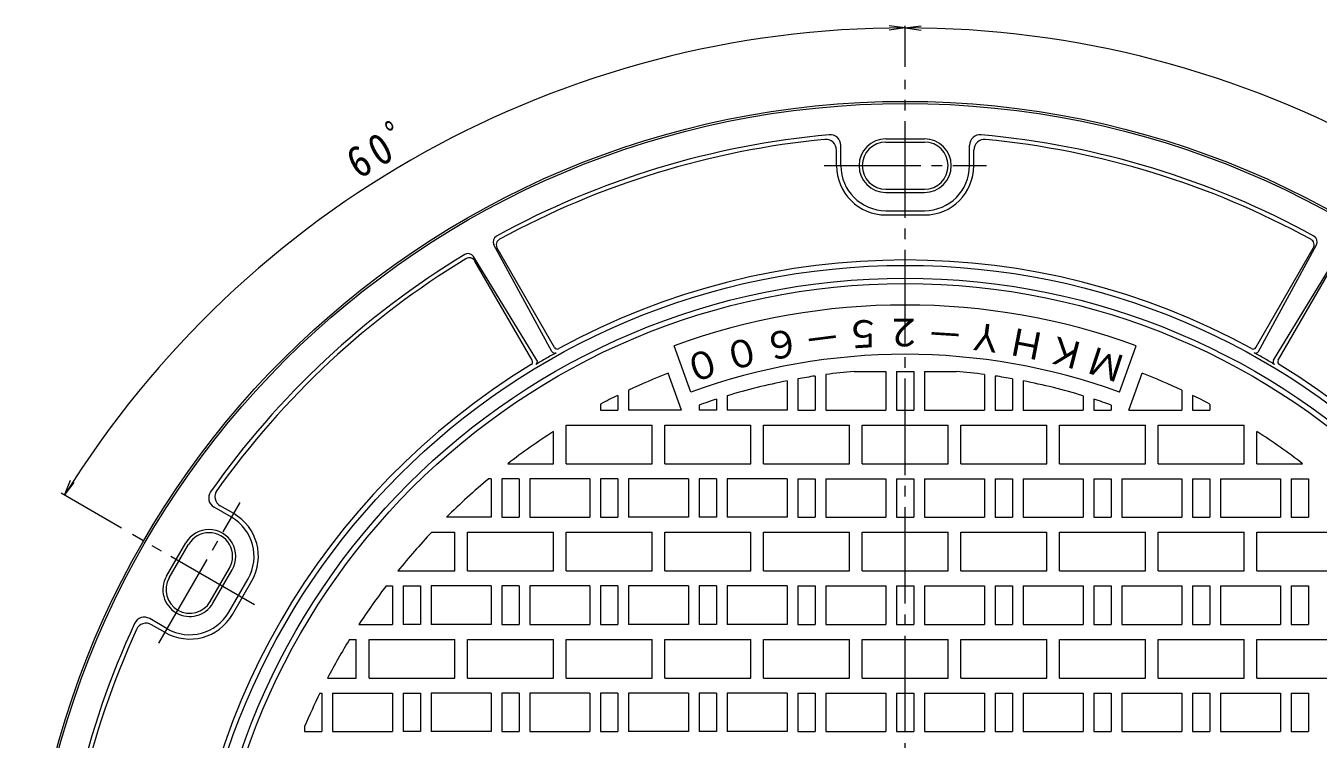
# Model space of a CAD drawing. Units: millimetres, scale not verified. Extents: x -778 to 950, y -675 to 686.
# Drawn here: x -768 to -166, y 354 to 686 of the extents above; entities that cross this region are included whole.
import ezdxf
from ezdxf.enums import TextEntityAlignment as Align

# ---------------------------------------------------------------- set-up
doc = ezdxf.new("R2010")
doc.units = ezdxf.units.MM
doc.header["$LTSCALE"] = 5
doc.linetypes.add('CHAIN2', pattern=[12, 9, -1, 1, -1])
for name, color, linetype, lineweight in [('E-0', 2, 'CHAIN2', 9), ('E-1', 2, 'Continuous', 9), ('E-2', 3, 'Continuous', 9), ('E-5', 7, 'Continuous', 9)]:
    doc.layers.add(name, color=color, linetype=linetype, lineweight=lineweight)
doc.styles.add('ＭＳ ゴシック', font='')
doc.styles.get('ＭＳ ゴシック').set_extended_font_data('MS Gothic')

msp = doc.modelspace()

# ---------------------------------------------------------------- linework, layer by layer
at = {"layer": 'E-0'}
msp.add_line((-358.046, -183.275), (-358.046, 661.073), dxfattribs=at)
at = {"layer": 'E-1'}
for p, q in [((-367.046, 633.517), (-349.046, 633.517)), ((-390.046, 621.017), (-390.046, 628.253)), ((-388.046, 621.017), (-388.046, 630.447)), ((-367.046, 632.017), (-349.046, 632.017)), ((-328.046, 621.017), (-328.046, 630.447)), ((-326.046, 621.017), (-326.046, 628.253)), ((-367.046, 610.017), (-349.046, 610.017)), ((-367.046, 608.517), (-349.046, 608.517)), ((-367.046, 600.017), (-349.046, 600.017)), ((-367.046, 598.017), (-349.046, 598.017)), ((-529.751, 530.34), (-559.305, 578.601)), ((-522.755, 534.379), (-549.773, 584.104)), ((-521.558, 536.228), (-548.298, 582.543)), ((-194.534, 536.228), (-167.794, 582.543)), ((-193.338, 534.379), (-166.319, 584.104)), ((-186.341, 530.34), (-156.788, 578.601)), ((-531.951, 530.228), (-558.691, 576.543)), ((-184.142, 530.228), (-157.402, 576.543)), ((-672.136, 456.998), (-680.303, 461.713)), ((-671.136, 458.73), (-677.403, 462.348)), ((-702.461, 429.473), (-693.461, 445.061)), ((-701.162, 428.723), (-692.162, 444.311)), ((-682.11, 417.723), (-673.11, 433.311)), ((-680.811, 416.973), (-671.811, 432.561)), ((-673.449, 412.723), (-664.449, 428.311)), ((-671.717, 411.723), (-662.717, 427.311)), ((-702.136, 405.036), (-710.303, 409.751)), ((-703.136, 403.304), (-709.403, 406.922))]:
    msp.add_line(p, q, dxfattribs=at)
for radius in [410, 409, 333.5, 327.5]:
    msp.add_circle((-358.046, 241.017), radius, dxfattribs=at)
for centre, radius, start, end in [((-358.046, 241.017), 396, 95.13565, 118.76039), ((-358.046, 241.017), 394, 95.45798, 118.68105), ((-395.046, 628.253), 5, 0, 95.45798), ((-393.046, 630.447), 5, 0, 95.13565), ((-367.046, 621.017), 12.5, 90, 270), ((-349.046, 621.017), 12.5, 270, 90), ((-323.046, 630.447), 5, 84.86435, 180), ((-321.046, 628.253), 5, 84.54202, 180), ((-358.046, 241.017), 396, 61.23961, 84.86435), ((-358.046, 241.017), 394, 61.31895, 84.54202), ((-367.046, 621.017), 11, 90, 270), ((-349.046, 621.017), 11, 270, 90), ((-367.046, 621.017), 23, 180, 270), ((-367.046, 621.017), 21, 180, 270), ((-349.046, 621.017), 21, 270, 0), ((-349.046, 621.017), 23, 270, 360), ((-547.137, 585.536), 3, 118.76039, 208.51783), ((-545.7, 584.043), 3, 118.68105, 210), ((-170.392, 584.043), 3, 330, 61.31895), ((-168.955, 585.536), 3, 331.48217, 61.23961), ((-358.046, 241.017), 396, 121.23961, 144.86435), ((-561.863, 577.034), 3, 31.48217, 121.23961), ((-358.046, 241.017), 394, 121.31895, 144.54202), ((-561.289, 575.043), 3, 30, 121.31895), ((-358.046, 241.017), 336, 61.27334, 118.72666), ((-358.046, 241.017), 334.921, 120, 120.94335), ((-531.03, 529.557), 1.5, 300.94335, 31.48217), ((-358.046, 241.017), 334.921, 119.05665, 120), ((-521.437, 535.095), 1.5, 208.51783, 299.05665), ((-520.259, 536.978), 1.5, 210, 298.72666), ((-195.833, 536.978), 1.5, 241.27334, 330), ((-194.656, 535.095), 1.5, 240.94335, 331.48217), ((-358.046, 241.017), 334.921, 60, 60.94335), ((-358.046, 241.017), 334.921, 59.05665, 60), ((-185.062, 529.557), 1.5, 148.51783, 239.05665), ((-358.046, 241.017), 336, 121.27334, 178.72666), ((-533.25, 529.478), 1.5, 301.27334, 30), ((-182.843, 529.478), 1.5, 150, 238.72666), ((-358.046, 241.017), 336, 1.27334, 58.72666), ((-677.803, 466.043), 5, 144.86435, 240), ((-674.903, 466.678), 5, 144.54202, 240), ((-682.636, 438.811), 23, 330, 60), ((-682.636, 438.811), 21, 330, 60), ((-682.636, 438.811), 12.5, 330, 150), ((-682.636, 438.811), 11, 330, 150), ((-691.636, 423.223), 12.5, 150, 330), ((-691.636, 423.223), 11, 150, 330), ((-712.803, 405.421), 5, 60, 155.13565), ((-691.636, 423.223), 23, 240, 330), ((-691.636, 423.223), 21, 240, 330), ((-358.046, 241.017), 396, 155.13565, 178.76039), ((-358.046, 241.017), 394, 155.45798, 178.68105), ((-711.903, 402.592), 5, 60, 155.45798)]:
    msp.add_arc(centre, radius, start, end, dxfattribs=at)
at = {"layer": 'E-2'}
for p, q in [((-457.916, 515.407), (-465.782, 537.02)), ((-258.176, 515.407), (-250.31, 537.02)), ((-381.9, 525.017), (-367.046, 525.017)), ((-367.046, 525.017), (-367.046, 507.017)), ((-349.046, 525.017), (-349.046, 507.017)), ((-349.046, 525.017), (-334.192, 525.017)), ((-462.311, 507.017), (-468.571, 524.214)), ((-413.046, 520.659), (-413.046, 507.017)), ((-408.046, 521.597), (-408.046, 507.017)), ((-400.046, 522.905), (-400.046, 507.017)), ((-395.046, 523.605), (-395.046, 507.017)), ((-321.046, 523.605), (-321.046, 507.017)), ((-316.046, 522.905), (-316.046, 507.017)), ((-308.046, 521.597), (-308.046, 507.017)), ((-303.046, 520.659), (-303.046, 507.017)), ((-253.781, 507.017), (-247.522, 524.214)), ((-492.046, 513.891), (-492.046, 507.017)), ((-487.046, 516.29), (-487.046, 507.017)), ((-441.046, 513.663), (-441.046, 507.017)), ((-275.046, 513.663), (-275.046, 507.017)), ((-229.046, 516.289), (-229.046, 507.017)), ((-224.046, 513.891), (-224.046, 507.017)), ((-500.046, 509.814), (-500.046, 507.017)), ((-500.046, 507.017), (-492.046, 507.017)), ((-462.311, 507.017), (-487.046, 507.017)), ((-454.046, 509.362), (-454.046, 507.017)), ((-446.046, 507.017), (-454.046, 507.017)), ((-446.046, 512.091), (-446.046, 507.017)), ((-413.046, 507.017), (-441.046, 507.017)), ((-408.046, 507.017), (-400.046, 507.017)), ((-395.046, 507.017), (-367.046, 507.017)), ((-349.046, 507.017), (-321.046, 507.017)), ((-316.046, 507.017), (-308.046, 507.017)), ((-303.046, 507.017), (-275.046, 507.017)), ((-270.046, 512.091), (-270.046, 507.017)), ((-270.046, 507.017), (-262.046, 507.017)), ((-262.046, 509.362), (-262.046, 507.017)), ((-253.781, 507.017), (-229.046, 507.017)), ((-224.046, 507.017), (-216.046, 507.017)), ((-216.046, 509.814), (-216.046, 507.017)), ((-476.046, 482.017), (-476.046, 500.017)), ((-430.046, 482.017), (-430.046, 500.017)), ((-384.046, 482.017), (-384.046, 500.017)), ((-338.046, 482.017), (-338.046, 500.017)), ((-292.046, 482.017), (-292.046, 500.017)), ((-246.046, 482.017), (-246.046, 500.017)), ((-194.046, 482.017), (-194.046, 496.986)), ((-516.046, 482.017), (-476.046, 482.017)), ((-470.046, 482.017), (-430.046, 482.017)), ((-424.046, 482.017), (-384.046, 482.017)), ((-378.046, 482.017), (-338.046, 482.017)), ((-332.046, 482.017), (-292.046, 482.017)), ((-286.046, 482.017), (-246.046, 482.017)), ((-194.046, 482.017), (-172.749, 482.017)), ((-551.046, 475.017), (-552.108, 475.017)), ((-551.046, 475.017), (-551.046, 457.017)), ((-538.046, 475.017), (-546.046, 475.017)), ((-538.046, 475.017), (-538.046, 457.017)), ((-505.046, 475.017), (-533.046, 475.017)), ((-505.046, 475.017), (-505.046, 457.017)), ((-492.046, 475.017), (-500.046, 475.017)), ((-492.046, 475.017), (-492.046, 457.017)), ((-459.046, 475.017), (-487.046, 475.017)), ((-487.046, 475.017), (-487.046, 457.017)), ((-459.046, 475.017), (-459.046, 457.017)), ((-441.046, 475.017), (-441.046, 457.017)), ((-413.046, 475.017), (-441.046, 475.017)), ((-413.046, 475.017), (-413.046, 457.017)), ((-408.046, 475.017), (-408.046, 457.017)), ((-408.046, 475.017), (-400.046, 475.017)), ((-400.046, 475.017), (-400.046, 457.017)), ((-395.046, 475.017), (-367.046, 475.017)), ((-395.046, 475.017), (-395.046, 457.017)), ((-367.046, 475.017), (-367.046, 457.017)), ((-349.046, 475.017), (-349.046, 457.017)), ((-349.046, 475.017), (-321.046, 475.017)), ((-321.046, 475.017), (-321.046, 457.017)), ((-316.046, 475.017), (-308.046, 475.017)), ((-316.046, 475.017), (-316.046, 457.017)), ((-308.046, 475.017), (-308.046, 457.017)), ((-303.046, 475.017), (-275.046, 475.017)), ((-303.046, 475.017), (-303.046, 457.017)), ((-275.046, 475.017), (-275.046, 457.017)), ((-257.046, 475.017), (-229.046, 475.017)), ((-257.046, 475.017), (-257.046, 457.017)), ((-229.046, 475.017), (-229.046, 457.017)), ((-211.046, 475.017), (-211.046, 457.017)), ((-211.046, 475.017), (-183.046, 475.017)), ((-183.046, 475.017), (-183.046, 457.017)), ((-178.046, 475.017), (-170.046, 475.017)), ((-170.046, 475.017), (-170.046, 457.017)), ((-551.046, 457.017), (-571.962, 457.017)), ((-459.046, 457.017), (-487.046, 457.017)), ((-413.046, 457.017), (-441.046, 457.017)), ((-408.046, 457.017), (-400.046, 457.017)), ((-395.046, 457.017), (-367.046, 457.017)), ((-349.046, 457.017), (-321.046, 457.017)), ((-316.046, 457.017), (-308.046, 457.017)), ((-303.046, 457.017), (-275.046, 457.017)), ((-257.046, 457.017), (-229.046, 457.017)), ((-211.046, 457.017), (-183.046, 457.017)), ((-578.806, 450.017), (-568.046, 450.017)), ((-568.046, 432.017), (-568.046, 450.017)), ((-522.046, 432.017), (-522.046, 450.017)), ((-476.046, 432.017), (-476.046, 450.017)), ((-430.046, 432.017), (-430.046, 450.017)), ((-384.046, 432.017), (-384.046, 450.017)), ((-338.046, 432.017), (-338.046, 450.017)), ((-292.046, 432.017), (-292.046, 450.017)), ((-246.046, 432.017), (-246.046, 450.017)), ((-200.046, 432.017), (-200.046, 450.017)), ((-594.552, 432.017), (-568.046, 432.017)), ((-562.046, 432.017), (-522.046, 432.017)), ((-516.046, 432.017), (-476.046, 432.017)), ((-470.046, 432.017), (-430.046, 432.017)), ((-424.046, 432.017), (-384.046, 432.017)), ((-378.046, 432.017), (-338.046, 432.017)), ((-332.046, 432.017), (-292.046, 432.017)), ((-286.046, 432.017), (-246.046, 432.017)), ((-240.046, 432.017), (-200.046, 432.017)), ((-194.046, 432.017), (-154.046, 432.017)), ((-600.038, 425.017), (-597.046, 425.017)), ((-597.046, 425.017), (-597.046, 407.017)), ((-592.046, 425.017), (-592.046, 407.017)), ((-579.046, 425.017), (-579.046, 407.017)), ((-551.046, 425.017), (-579.046, 425.017)), ((-551.046, 425.017), (-551.046, 407.017)), ((-538.046, 425.017), (-546.046, 425.017)), ((-538.046, 425.017), (-538.046, 407.017)), ((-505.046, 425.017), (-533.046, 425.017)), ((-505.046, 425.017), (-505.046, 407.017)), ((-492.046, 425.017), (-500.046, 425.017)), ((-492.046, 425.017), (-492.046, 407.017)), ((-459.046, 425.017), (-487.046, 425.017)), ((-487.046, 425.017), (-487.046, 407.017)), ((-459.046, 425.017), (-459.046, 407.017)), ((-441.046, 425.017), (-441.046, 407.017)), ((-413.046, 425.017), (-441.046, 425.017)), ((-413.046, 425.017), (-413.046, 407.017)), ((-408.046, 425.017), (-408.046, 407.017)), ((-408.046, 425.017), (-400.046, 425.017)), ((-400.046, 425.017), (-400.046, 407.017)), ((-395.046, 425.017), (-367.046, 425.017)), ((-395.046, 425.017), (-395.046, 407.017)), ((-367.046, 425.017), (-367.046, 407.017)), ((-349.046, 425.017), (-349.046, 407.017)), ((-349.046, 425.017), (-321.046, 425.017)), ((-321.046, 425.017), (-321.046, 407.017)), ((-316.046, 425.017), (-308.046, 425.017)), ((-316.046, 425.017), (-316.046, 407.017)), ((-308.046, 425.017), (-308.046, 407.017)), ((-303.046, 425.017), (-275.046, 425.017)), ((-303.046, 425.017), (-303.046, 407.017)), ((-275.046, 425.017), (-275.046, 407.017)), ((-257.046, 425.017), (-229.046, 425.017)), ((-257.046, 425.017), (-257.046, 407.017)), ((-229.046, 425.017), (-229.046, 407.017)), ((-211.046, 425.017), (-211.046, 407.017)), ((-211.046, 425.017), (-183.046, 425.017)), ((-183.046, 425.017), (-183.046, 407.017)), ((-178.046, 425.017), (-170.046, 425.017)), ((-170.046, 425.017), (-170.046, 407.017)), ((-612.723, 407.017), (-597.046, 407.017)), ((-551.046, 407.017), (-579.046, 407.017)), ((-459.046, 407.017), (-487.046, 407.017)), ((-413.046, 407.017), (-441.046, 407.017)), ((-408.046, 407.017), (-400.046, 407.017)), ((-395.046, 407.017), (-367.046, 407.017)), ((-349.046, 407.017), (-321.046, 407.017)), ((-316.046, 407.017), (-308.046, 407.017)), ((-303.046, 407.017), (-275.046, 407.017)), ((-257.046, 407.017), (-229.046, 407.017)), ((-211.046, 407.017), (-183.046, 407.017)), ((-617.151, 400.017), (-614.046, 400.017)), ((-614.046, 382.017), (-614.046, 400.017)), ((-568.046, 382.017), (-568.046, 400.017)), ((-522.046, 382.017), (-522.046, 400.017)), ((-476.046, 382.017), (-476.046, 400.017)), ((-430.046, 382.017), (-430.046, 400.017)), ((-384.046, 382.017), (-384.046, 400.017)), ((-338.046, 382.017), (-338.046, 400.017)), ((-292.046, 382.017), (-292.046, 400.017)), ((-246.046, 382.017), (-246.046, 400.017)), ((-200.046, 382.017), (-200.046, 400.017)), ((-627.37, 382.017), (-614.046, 382.017)), ((-608.046, 382.017), (-568.046, 382.017)), ((-562.046, 382.017), (-522.046, 382.017)), ((-516.046, 382.017), (-476.046, 382.017)), ((-470.046, 382.017), (-430.046, 382.017)), ((-424.046, 382.017), (-384.046, 382.017)), ((-378.046, 382.017), (-338.046, 382.017)), ((-332.046, 382.017), (-292.046, 382.017)), ((-286.046, 382.017), (-246.046, 382.017)), ((-240.046, 382.017), (-200.046, 382.017)), ((-194.046, 382.017), (-154.046, 382.017)), ((-630.92, 375.017), (-630.046, 375.017)), ((-630.046, 375.017), (-630.046, 357.017)), ((-625.046, 375.017), (-625.046, 357.017)), ((-625.046, 375.017), (-597.046, 375.017)), ((-597.046, 375.017), (-597.046, 357.017)), ((-592.046, 375.017), (-592.046, 357.017)), ((-579.046, 375.017), (-579.046, 357.017)), ((-551.046, 375.017), (-579.046, 375.017)), ((-551.046, 375.017), (-551.046, 357.017)), ((-538.046, 375.017), (-546.046, 375.017)), ((-538.046, 375.017), (-538.046, 357.017)), ((-505.046, 375.017), (-533.046, 375.017)), ((-505.046, 375.017), (-505.046, 357.017)), ((-492.046, 375.017), (-500.046, 375.017)), ((-492.046, 375.017), (-492.046, 357.017)), ((-459.046, 375.017), (-487.046, 375.017)), ((-487.046, 375.017), (-487.046, 357.017)), ((-459.046, 375.017), (-459.046, 357.017)), ((-441.046, 375.017), (-441.046, 357.017)), ((-413.046, 375.017), (-441.046, 375.017)), ((-413.046, 375.017), (-413.046, 357.017)), ((-408.046, 375.017), (-408.046, 357.017)), ((-408.046, 375.017), (-400.046, 375.017)), ((-400.046, 375.017), (-400.046, 357.017)), ((-395.046, 375.017), (-367.046, 375.017)), ((-395.046, 375.017), (-395.046, 357.017)), ((-367.046, 375.017), (-367.046, 357.017)), ((-349.046, 375.017), (-349.046, 357.017)), ((-349.046, 375.017), (-321.046, 375.017)), ((-321.046, 375.017), (-321.046, 357.017)), ((-316.046, 375.017), (-308.046, 375.017)), ((-316.046, 375.017), (-316.046, 357.017)), ((-308.046, 375.017), (-308.046, 357.017)), ((-303.046, 375.017), (-275.046, 375.017)), ((-303.046, 375.017), (-303.046, 357.017)), ((-275.046, 375.017), (-275.046, 357.017)), ((-257.046, 375.017), (-229.046, 375.017)), ((-257.046, 375.017), (-257.046, 357.017)), ((-229.046, 375.017), (-229.046, 357.017)), ((-211.046, 375.017), (-211.046, 357.017)), ((-211.046, 375.017), (-183.046, 375.017)), ((-183.046, 375.017), (-183.046, 357.017)), ((-178.046, 375.017), (-170.046, 375.017)), ((-170.046, 375.017), (-170.046, 357.017)), ((-638.046, 359.406), (-638.046, 357.017)), ((-638.046, 357.017), (-630.046, 357.017)), ((-625.046, 357.017), (-597.046, 357.017)), ((-551.046, 357.017), (-579.046, 357.017)), ((-459.046, 357.017), (-487.046, 357.017)), ((-413.046, 357.017), (-441.046, 357.017)), ((-408.046, 357.017), (-400.046, 357.017)), ((-395.046, 357.017), (-367.046, 357.017)), ((-349.046, 357.017), (-321.046, 357.017)), ((-316.046, 357.017), (-308.046, 357.017)), ((-303.046, 357.017), (-275.046, 357.017)), ((-257.046, 357.017), (-229.046, 357.017)), ((-211.046, 357.017), (-183.046, 357.017))]:
    msp.add_line(p, q, dxfattribs=at)
for points in [[(-362.046, 525.017), (-354.046, 525.017), (-354.046, 507.017)], [(-362.046, 525.017), (-362.046, 507.017), (-354.046, 507.017)], [(-543.344, 482.017), (-522.046, 482.017), (-522.046, 496.986)], [(-516.046, 482.017), (-516.046, 500.017), (-476.046, 500.017)], [(-470.046, 482.017), (-470.046, 500.017), (-430.046, 500.017)], [(-424.046, 482.017), (-424.046, 500.017), (-384.046, 500.017)], [(-378.046, 482.017), (-378.046, 500.017), (-338.046, 500.017)], [(-332.046, 482.017), (-332.046, 500.017), (-292.046, 500.017)], [(-286.046, 482.017), (-286.046, 500.017), (-246.046, 500.017)], [(-240.046, 482.017), (-200.046, 482.017), (-200.046, 500.017)], [(-240.046, 482.017), (-240.046, 500.017), (-200.046, 500.017)], [(-546.046, 475.017), (-546.046, 457.017), (-538.046, 457.017)], [(-533.046, 475.017), (-533.046, 457.017), (-505.046, 457.017)], [(-500.046, 475.017), (-500.046, 457.017), (-492.046, 457.017)], [(-446.046, 475.017), (-454.046, 475.017), (-454.046, 457.017)], [(-446.046, 475.017), (-446.046, 457.017), (-454.046, 457.017)], [(-362.046, 475.017), (-354.046, 475.017), (-354.046, 457.017)], [(-362.046, 475.017), (-362.046, 457.017), (-354.046, 457.017)], [(-270.046, 475.017), (-262.046, 475.017), (-262.046, 457.017)], [(-270.046, 475.017), (-270.046, 457.017), (-262.046, 457.017)], [(-224.046, 475.017), (-216.046, 475.017), (-216.046, 457.017)], [(-224.046, 475.017), (-224.046, 457.017), (-216.046, 457.017)], [(-178.046, 475.017), (-178.046, 457.017), (-170.046, 457.017)], [(-562.046, 432.017), (-562.046, 450.017), (-522.046, 450.017)], [(-516.046, 432.017), (-516.046, 450.017), (-476.046, 450.017)], [(-470.046, 432.017), (-470.046, 450.017), (-430.046, 450.017)], [(-424.046, 432.017), (-424.046, 450.017), (-384.046, 450.017)], [(-378.046, 432.017), (-378.046, 450.017), (-338.046, 450.017)], [(-332.046, 432.017), (-332.046, 450.017), (-292.046, 450.017)], [(-286.046, 432.017), (-286.046, 450.017), (-246.046, 450.017)], [(-240.046, 432.017), (-240.046, 450.017), (-200.046, 450.017)], [(-194.046, 432.017), (-194.046, 450.017), (-154.046, 450.017)], [(-592.046, 425.017), (-584.046, 425.017), (-584.046, 407.017), (-592.046, 407.017)], [(-546.046, 425.017), (-546.046, 407.017), (-538.046, 407.017)], [(-533.046, 425.017), (-533.046, 407.017), (-505.046, 407.017)], [(-500.046, 425.017), (-500.046, 407.017), (-492.046, 407.017)], [(-446.046, 425.017), (-454.046, 425.017), (-454.046, 407.017)], [(-446.046, 425.017), (-446.046, 407.017), (-454.046, 407.017)], [(-362.046, 425.017), (-354.046, 425.017), (-354.046, 407.017)], [(-362.046, 425.017), (-362.046, 407.017), (-354.046, 407.017)], [(-270.046, 425.017), (-262.046, 425.017), (-262.046, 407.017)], [(-270.046, 425.017), (-270.046, 407.017), (-262.046, 407.017)], [(-224.046, 425.017), (-216.046, 425.017), (-216.046, 407.017)], [(-224.046, 425.017), (-224.046, 407.017), (-216.046, 407.017)], [(-178.046, 425.017), (-178.046, 407.017), (-170.046, 407.017)], [(-608.046, 382.017), (-608.046, 400.017), (-568.046, 400.017)], [(-562.046, 382.017), (-562.046, 400.017), (-522.046, 400.017)], [(-516.046, 382.017), (-516.046, 400.017), (-476.046, 400.017)], [(-470.046, 382.017), (-470.046, 400.017), (-430.046, 400.017)], [(-424.046, 382.017), (-424.046, 400.017), (-384.046, 400.017)], [(-378.046, 382.017), (-378.046, 400.017), (-338.046, 400.017)], [(-332.046, 382.017), (-332.046, 400.017), (-292.046, 400.017)], [(-286.046, 382.017), (-286.046, 400.017), (-246.046, 400.017)], [(-240.046, 382.017), (-240.046, 400.017), (-200.046, 400.017)], [(-194.046, 382.017), (-194.046, 400.017), (-154.046, 400.017)], [(-592.046, 375.017), (-584.046, 375.017), (-584.046, 357.017), (-592.046, 357.017)], [(-546.046, 375.017), (-546.046, 357.017), (-538.046, 357.017)], [(-533.046, 375.017), (-533.046, 357.017), (-505.046, 357.017)], [(-500.046, 375.017), (-500.046, 357.017), (-492.046, 357.017)], [(-446.046, 375.017), (-454.046, 375.017), (-454.046, 357.017)], [(-446.046, 375.017), (-446.046, 357.017), (-454.046, 357.017)], [(-362.046, 375.017), (-354.046, 375.017), (-354.046, 357.017)], [(-362.046, 375.017), (-362.046, 357.017), (-354.046, 357.017)], [(-270.046, 375.017), (-262.046, 375.017), (-262.046, 357.017)], [(-270.046, 375.017), (-270.046, 357.017), (-262.046, 357.017)], [(-224.046, 375.017), (-216.046, 375.017), (-216.046, 357.017)], [(-224.046, 375.017), (-224.046, 357.017), (-216.046, 357.017)], [(-178.046, 375.017), (-178.046, 357.017), (-170.046, 357.017)]]:
    msp.add_lwpolyline(points, dxfattribs=at)
msp.add_circle((-358.046, 241.017), 325, dxfattribs=at)
for radius, start, end in [(315, 70, 110), (292, 70.00002, 109.99998), (285, 94.80119, 97.45946), (285, 82.54053, 85.19881), (304, 111.31943, 115.10901), (285, 101.12689, 106.93147), (285, 98.47443, 100.10416), (285, 79.89581, 81.52554), (285, 73.0685, 78.87311), (304, 64.89096, 68.68057), (304, 116.15427, 117.84657), (304, 62.15343, 63.84573), (285, 107.9852, 109.6846), (285, 70.3154, 72.01477), (304, 122.64783, 127.55556), (304, 52.44444, 57.35217), (304, 129.66974, 134.72229), (304, 136.5675, 141.076), (304, 142.75223, 146.90341), (304, 148.46455, 152.36642), (304, 153.84573, 157.08041)]:
    msp.add_arc((-358.046, 241.017), radius, start, end, dxfattribs=at)
at = {"layer": 'E-5'}
for p, q in [((-358.046, 685.258), (-365.482, 686.237)), ((-358.046, 685.258), (-365.482, 684.279)), ((-358.046, 685.258), (-350.61, 686.237)), ((-358.046, 667.073), (-358.046, 686.211)), ((-358.046, 685.258), (-350.61, 684.279)), ((-750.044, 467.337), (-747.174, 474.266)), ((-750.044, 467.337), (-745.479, 473.287)), ((-723.469, 451.994), (-751.582, 468.225))]:
    msp.add_line(p, q, dxfattribs=at)
at = {"layer": 'E-5', "linetype": 'CHAIN2'}
for p, q in [((-395.791, 621.017), (-320.137, 621.017)), ((-706.008, 398.329), (-668.181, 463.847)), ((-661.503, 416.218), (-718.273, 448.994))]:
    msp.add_line(p, q, dxfattribs=at)
at = {"layer": 'E-5'}
for start, end in [(90, 148.14135), (31.85865, 90)]:
    msp.add_arc((-358.046, 223.732), 461.526, start, end, dxfattribs=at)

# ---------------------------------------------------------------- texts
at = {"layer": 'E-2', "color": 4, "style": 'ＭＳ ゴシック'}
for s, rotation, p in [('５', 183.636, (-369.586, 553.32)), ('２', 180, (-349.796, 553.424)), ('６', 190.909, (-408.945, 549.351)), ('－', 176.364, (-330.041, 552.273)), ('Ｙ', 172.727, (-310.398, 549.871)), ('Ｈ', 169.091, (-290.947, 546.229)), ('０', 194.546, (-428.356, 545.504)), ('－', 187.273, (-389.328, 551.96)), ('Ｋ', 165.454, (-271.766, 541.36)), ('０', 198.182, (-447.485, 540.433)), ('Ｍ', 161.818, (-252.932, 535.284))]:
    msp.add_text(s, height=12.83, rotation=rotation, dxfattribs=at).set_placement(p, align=Align.BOTTOM_LEFT)
at = {"layer": 'E-5', "color": 2, "insert": (-612.88, 614.287), "char_height": 14.66, "attachment_point": 7, "rotation": 30, "style": 'ＭＳ ゴシック'}
msp.add_mtext('\\T1.27;\\W0.9;60ﾟ', dxfattribs=at)

doc.saveas('drawing.dxf')
